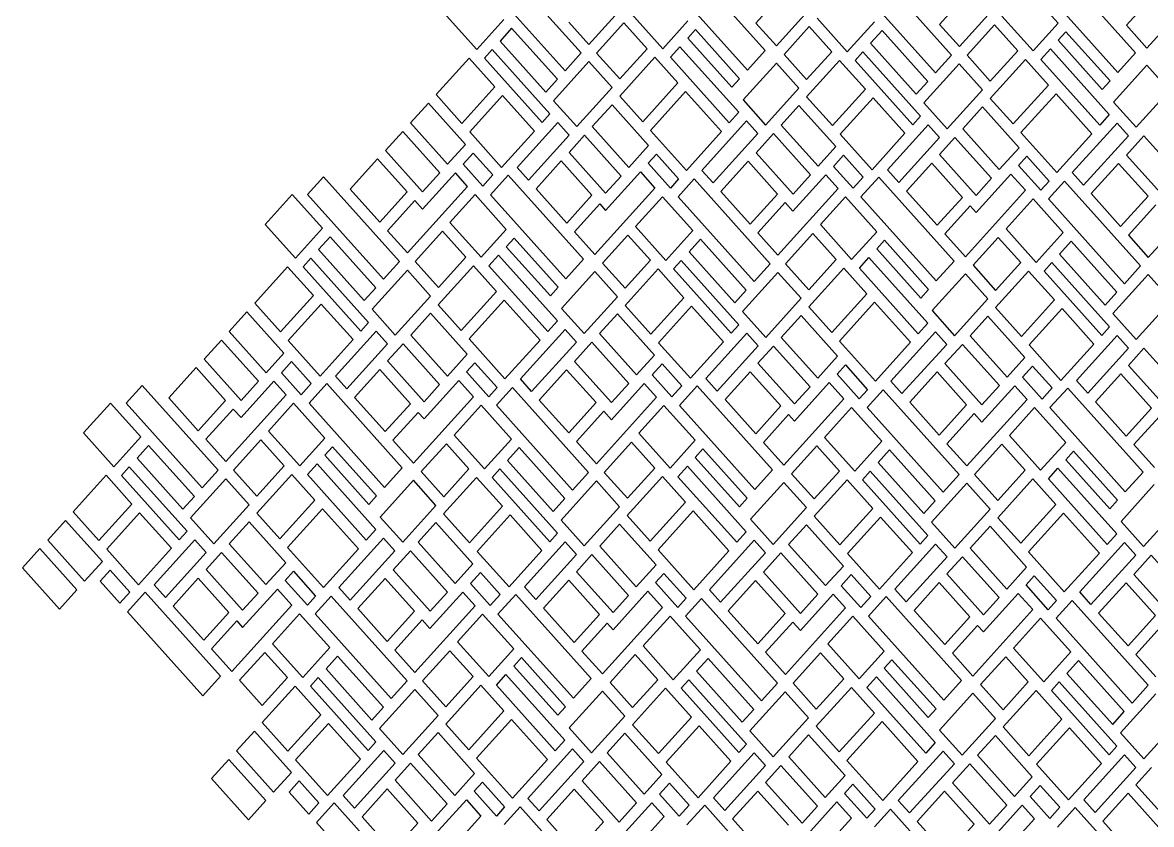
# Model space of a CAD drawing. Extents: x 373 to 1584, y 656 to 1958.
# Drawn here: x 373 to 1146, y 943 to 1492 of the extents above; entities that cross this region are included whole.
import ezdxf

# ---------------------------------------------------------------- set-up
doc = ezdxf.new("R2010")
doc.units = 0
doc.layers.add('LAYER_01', color=7, linetype='CONTINUOUS')

msp = doc.modelspace()

# ---------------------------------------------------------------- linework, layer by layer
at = {"layer": 'LAYER_01'}
for p, q in [((755.31, 1471.53), (703.22, 1529.63)), ((881.4, 1473.22), (829.74, 1530.84)), ((1009.19, 1470.03), (957.11, 1528.12)), ((1135.28, 1471.72), (1083.63, 1529.33)), ((692.24, 1517.47), (744.33, 1459.37)), ((760.62, 1477.41), (801.88, 1523.07)), ((817.57, 1517.36), (869.23, 1459.75)), ((930.24, 1521.88), (889.13, 1476.39)), ((1014.5, 1475.9), (1055.76, 1521.56)), ((1184.12, 1520.38), (1143.02, 1474.89)), ((875.13, 1492.01), (892.4, 1511.12)), ((946.12, 1515.97), (998.21, 1457.87)), ((1019.58, 1511.91), (1000.83, 1491.15)), ((1060.86, 1515.88), (1082.28, 1491.98)), ((1071.45, 1515.86), (1123.11, 1458.24)), ((1129.01, 1490.5), (1146.28, 1509.62)), ((683.85, 1473.87), (663.12, 1496.99)), ((702.38, 1494.37), (683.85, 1473.87)), ((811.2, 1474.46), (789.78, 1498.35)), ((828.4, 1493.49), (811.2, 1474.46)), ((937.73, 1472.36), (917, 1495.48)), ((1065.08, 1472.95), (1043.66, 1496.85)), ((707.66, 1488.47), (699.76, 1479.72)), ((739.02, 1453.5), (707.66, 1488.47)), ((746.95, 1492.66), (760.62, 1477.41)), ((765.91, 1471.51), (784.66, 1492.26)), ((784.66, 1492.26), (800.61, 1474.48)), ((828.37, 1481.72), (833.68, 1487.59)), ((833.68, 1487.59), (863.92, 1453.87)), ((889.13, 1476.39), (875.13, 1492.01)), ((911.69, 1489.61), (894.42, 1470.5)), ((927.14, 1472.38), (911.69, 1489.61)), ((956.26, 1492.86), (937.73, 1472.36)), ((961.54, 1486.97), (953.64, 1478.21)), ((992.9, 1451.99), (961.54, 1486.97)), ((1000.83, 1491.15), (1014.5, 1475.9)), ((1019.79, 1470.01), (1038.54, 1490.76)), ((1038.54, 1490.76), (1054.49, 1472.97)), ((1082.28, 1491.98), (1065.08, 1472.95)), ((1082.26, 1480.21), (1087.56, 1486.09)), ((1087.56, 1486.09), (1117.8, 1452.37)), ((1143.02, 1474.89), (1129.01, 1490.5)), ((699.76, 1479.72), (731.11, 1444.75)), ((858.61, 1448), (828.37, 1481.72)), ((953.64, 1478.21), (984.99, 1443.24)), ((1112.49, 1446.49), (1082.26, 1480.21)), ((694.45, 1473.85), (689.14, 1467.97)), ((733.97, 1429.76), (694.45, 1473.85)), ((744.33, 1459.37), (755.31, 1471.53)), ((781.85, 1453.72), (765.91, 1471.51)), ((800.61, 1474.48), (781.85, 1453.72)), ((816.49, 1468.56), (823.06, 1475.84)), ((823.06, 1475.84), (863.39, 1430.86)), ((869.23, 1459.75), (881.4, 1473.22)), ((894.42, 1470.5), (909.87, 1453.27)), ((909.87, 1453.27), (927.14, 1472.38)), ((948.33, 1472.34), (943.02, 1466.46)), ((987.85, 1428.26), (948.33, 1472.34)), ((998.21, 1457.87), (1009.19, 1470.03)), ((1035.74, 1452.22), (1019.79, 1470.01)), ((1054.49, 1472.97), (1035.74, 1452.22)), ((1070.37, 1467.06), (1076.95, 1474.34)), ((1076.95, 1474.34), (1117.27, 1429.36)), ((1123.11, 1458.24), (1135.28, 1471.72)), ((678.54, 1467.99), (655.96, 1443)), ((696.22, 1448.27), (678.54, 1467.99)), ((689.14, 1467.97), (728.66, 1423.89)), ((736.4, 1438.85), (760.6, 1465.64)), ((760.6, 1465.64), (776.54, 1447.85)), ((781.83, 1441.95), (805.89, 1468.58)), ((805.89, 1468.58), (821.64, 1451.01)), ((856.81, 1423.58), (816.49, 1468.56)), ((889.11, 1464.62), (866.32, 1439.39)), ((904.56, 1447.39), (889.11, 1464.62)), ((932.42, 1466.48), (909.84, 1441.5)), ((950.11, 1446.76), (932.42, 1466.48)), ((943.02, 1466.46), (982.54, 1422.38)), ((990.28, 1437.34), (1014.48, 1464.13)), ((1014.48, 1464.13), (1030.43, 1446.34)), ((1035.71, 1440.45), (1059.77, 1467.08)), ((1059.77, 1467.08), (1075.52, 1449.51)), ((1110.69, 1422.08), (1070.37, 1467.06)), ((1142.99, 1463.11), (1120.2, 1437.89)), ((1158.44, 1445.89), (1142.99, 1463.11)), ((673.64, 1423.28), (696.22, 1448.27)), ((731.11, 1444.75), (739.02, 1453.5)), ((776.54, 1447.85), (752.34, 1421.06)), ((821.64, 1451.01), (797.58, 1424.39)), ((863.92, 1453.87), (858.61, 1448)), ((881.77, 1422.17), (904.56, 1447.39)), ((927.53, 1421.77), (950.11, 1446.76)), ((984.99, 1443.24), (992.9, 1451.99)), ((1075.52, 1449.51), (1051.46, 1422.88)), ((1117.8, 1452.37), (1112.49, 1446.49)), ((655.96, 1443), (673.64, 1423.28)), ((678.93, 1417.38), (701.51, 1442.37)), ((701.51, 1442.37), (723.35, 1418.01)), ((797.58, 1424.39), (781.83, 1441.95)), ((802.87, 1418.49), (826.93, 1445.12)), ((826.93, 1445.12), (851.5, 1417.71)), ((866.32, 1439.39), (881.77, 1422.17)), ((909.84, 1441.5), (927.53, 1421.77)), ((932.81, 1415.88), (955.39, 1440.87)), ((955.39, 1440.87), (977.23, 1416.5)), ((1030.43, 1446.34), (1006.23, 1419.56)), ((1051.46, 1422.88), (1035.71, 1440.45)), ((1056.75, 1416.98), (1080.81, 1443.61)), ((1080.81, 1443.61), (1105.39, 1416.2)), ((1135.65, 1420.66), (1158.44, 1445.89)), ((638.48, 1423.65), (650.65, 1437.13)), ((650.65, 1437.13), (676, 1408.85)), ((752.34, 1421.06), (736.4, 1438.85)), ((762.94, 1421.04), (776.52, 1436.08)), ((776.52, 1436.08), (801.58, 1408.12)), ((892.36, 1422.14), (904.54, 1435.62)), ((904.54, 1435.62), (929.88, 1407.35)), ((1006.23, 1419.56), (990.28, 1437.34)), ((1016.82, 1419.54), (1030.4, 1434.57)), ((1030.4, 1434.57), (1055.47, 1406.62)), ((1120.2, 1437.89), (1135.65, 1420.66)), ((663.83, 1395.38), (638.48, 1423.65)), ((739.26, 1423.86), (711.37, 1393)), ((728.66, 1423.89), (733.97, 1429.76)), ((747.03, 1415.19), (739.26, 1423.86)), ((838.04, 1391.06), (868.68, 1424.97)), ((863.39, 1430.86), (856.81, 1423.58)), ((868.68, 1424.97), (876.46, 1416.29)), ((982.54, 1422.38), (987.85, 1428.26)), ((1091.92, 1389.55), (1122.56, 1423.46)), ((1117.27, 1429.36), (1110.69, 1422.08)), ((1122.56, 1423.46), (1130.34, 1414.78)), ((633.17, 1417.77), (621.28, 1404.62)), ((658.52, 1389.5), (633.17, 1417.77)), ((700.77, 1393.02), (678.93, 1417.38)), ((723.35, 1418.01), (700.77, 1393.02)), ((788, 1393.09), (762.94, 1421.04)), ((827.44, 1391.08), (802.87, 1418.49)), ((851.5, 1417.71), (827.44, 1391.08)), ((876.46, 1416.29), (845.69, 1382.53)), ((887.05, 1416.27), (875.17, 1403.11)), ((912.4, 1388), (887.05, 1416.27)), ((917.71, 1393.87), (892.36, 1422.14)), ((954.65, 1391.51), (932.81, 1415.88)), ((977.23, 1416.5), (954.65, 1391.51)), ((993.14, 1422.36), (965.25, 1391.49)), ((1000.92, 1413.68), (993.14, 1422.36)), ((1041.88, 1391.58), (1016.82, 1419.54)), ((1081.32, 1389.57), (1056.75, 1416.98)), ((1105.39, 1416.2), (1081.32, 1389.57)), ((676, 1408.85), (663.83, 1395.38)), ((719.15, 1384.32), (747.03, 1415.19)), ((747.01, 1403.42), (757.63, 1415.17)), ((757.63, 1415.17), (782.69, 1387.21)), ((801.58, 1408.12), (788, 1393.09)), ((973.03, 1382.82), (1000.92, 1413.68)), ((1000.89, 1401.91), (1011.51, 1413.66)), ((1011.51, 1413.66), (1036.57, 1385.71)), ((1130.34, 1414.78), (1099.57, 1381.02)), ((1140.93, 1414.76), (1129.05, 1401.61)), ((1166.28, 1386.49), (1140.93, 1414.76)), ((621.28, 1404.62), (646.63, 1376.35)), ((681.29, 1402.96), (674.42, 1395.36)), ((694.77, 1387.92), (681.29, 1402.96)), ((772.07, 1375.46), (747.01, 1403.42)), ((801.2, 1395.95), (806.87, 1402.23)), ((806.87, 1402.23), (822.13, 1385.2)), ((875.17, 1403.11), (900.51, 1374.84)), ((929.88, 1407.35), (917.71, 1393.87)), ((935.17, 1401.45), (928.3, 1393.85)), ((948.65, 1386.41), (935.17, 1401.45)), ((1025.96, 1373.96), (1000.89, 1401.91)), ((1055.47, 1406.62), (1041.88, 1391.58)), ((1055.08, 1394.44), (1060.75, 1400.72)), ((1060.75, 1400.72), (1076.02, 1383.7)), ((1129.05, 1401.61), (1154.4, 1373.33)), ((615.84, 1398.89), (597.09, 1378.14)), ((636.04, 1376.37), (615.84, 1398.89)), ((674.42, 1395.36), (687.91, 1380.32)), ((711.37, 1393), (719.15, 1384.32)), ((741.7, 1397.54), (724.43, 1378.43)), ((762.74, 1374.08), (741.7, 1397.54)), ((816.46, 1378.92), (801.2, 1395.95)), ((869.72, 1397.38), (850.97, 1376.63)), ((889.92, 1374.86), (869.72, 1397.38)), ((928.3, 1393.85), (941.79, 1378.81)), ((995.58, 1396.04), (978.31, 1376.92)), ((1016.62, 1372.57), (995.58, 1396.04)), ((1070.34, 1377.41), (1055.08, 1394.44)), ((1123.61, 1395.88), (1104.85, 1375.12)), ((1143.8, 1373.35), (1123.61, 1395.88)), ((578.85, 1386.69), (567.86, 1374.53)), ((630.94, 1328.59), (578.85, 1386.69)), ((669.11, 1389.48), (646.61, 1364.57)), ((646.63, 1376.35), (658.52, 1389.5)), ((677.5, 1380.13), (669.11, 1389.48)), ((687.91, 1380.32), (694.77, 1387.92)), ((705.37, 1387.9), (693.19, 1374.42)), ((757.02, 1330.28), (705.37, 1387.9)), ((772.05, 1363.69), (795.89, 1390.07)), ((782.69, 1387.21), (772.07, 1375.46)), ((795.89, 1390.07), (805.86, 1378.94)), ((822.13, 1385.2), (816.46, 1378.92)), ((832.73, 1385.18), (821.74, 1373.02)), ((884.82, 1327.08), (832.73, 1385.18)), ((845.69, 1382.53), (838.04, 1391.06)), ((923, 1387.97), (900.49, 1363.07)), ((900.51, 1374.84), (912.4, 1388)), ((931.38, 1378.62), (923, 1387.97)), ((941.79, 1378.81), (948.65, 1386.41)), ((959.25, 1386.39), (947.07, 1372.91)), ((1010.91, 1328.77), (959.25, 1386.39)), ((965.25, 1391.49), (973.03, 1382.82)), ((1025.93, 1362.18), (1049.77, 1388.56)), ((1036.57, 1385.71), (1025.96, 1373.96)), ((1049.77, 1388.56), (1059.74, 1377.44)), ((1099.57, 1381.02), (1091.92, 1389.55)), ((597.09, 1378.14), (617.28, 1355.61)), ((636.24, 1334.46), (677.5, 1380.13)), ((724.43, 1378.43), (745.47, 1354.96)), ((805.86, 1378.94), (764.76, 1333.45)), ((890.13, 1332.96), (931.38, 1378.62)), ((1059.74, 1377.44), (1018.64, 1331.94)), ((1076.02, 1383.7), (1070.34, 1377.41)), ((1086.61, 1383.68), (1075.63, 1371.52)), ((1138.7, 1325.58), (1086.61, 1383.68)), ((1144.01, 1331.45), (1185.26, 1377.11)), ((538.74, 1354.05), (557.27, 1374.55)), ((557.27, 1374.55), (578, 1351.43)), ((567.86, 1374.53), (619.95, 1316.43)), ((617.28, 1355.61), (636.04, 1376.37)), ((641.32, 1370.47), (622.57, 1349.72)), ((646.61, 1364.57), (641.32, 1370.47)), ((665.4, 1355.41), (682.6, 1374.44)), ((682.6, 1374.44), (704.02, 1350.55)), ((693.19, 1374.42), (744.85, 1316.8)), ((745.47, 1354.96), (762.74, 1374.08)), ((792.62, 1352.54), (811.15, 1373.04)), ((811.15, 1373.04), (831.88, 1349.92)), ((821.74, 1373.02), (873.83, 1314.93)), ((850.97, 1376.63), (871.17, 1354.11)), ((871.17, 1354.11), (889.92, 1374.86)), ((919.28, 1353.9), (936.48, 1372.94)), ((936.48, 1372.94), (957.9, 1349.04)), ((947.07, 1372.91), (998.73, 1315.3)), ((978.31, 1376.92), (999.35, 1353.46)), ((999.35, 1353.46), (1016.62, 1372.57)), ((1046.51, 1351.04), (1065.03, 1371.54)), ((1065.03, 1371.54), (1085.76, 1348.41)), ((1075.63, 1371.52), (1127.71, 1313.42)), ((1104.85, 1375.12), (1125.05, 1352.6)), ((1125.05, 1352.6), (1143.8, 1373.35)), ((750.76, 1349.07), (768.03, 1368.18)), ((768.03, 1368.18), (772.05, 1363.69)), ((895.2, 1368.96), (876.45, 1348.21)), ((900.49, 1363.07), (895.2, 1368.96)), ((1004.64, 1347.56), (1021.91, 1366.68)), ((1021.91, 1366.68), (1025.93, 1362.18)), ((1149.09, 1367.46), (1130.33, 1346.7)), ((559.47, 1330.92), (538.74, 1354.05)), ((686.82, 1331.52), (665.4, 1355.41)), ((940.71, 1330.01), (919.28, 1353.9)), ((578, 1351.43), (559.47, 1330.92)), ((622.57, 1349.72), (636.24, 1334.46)), ((641.53, 1328.57), (660.28, 1349.32)), ((660.28, 1349.32), (676.23, 1331.54)), ((704.02, 1350.55), (686.82, 1331.52)), ((764.76, 1333.45), (750.76, 1349.07)), ((787.31, 1346.67), (770.04, 1327.55)), ((802.76, 1329.44), (787.31, 1346.67)), ((813.36, 1329.42), (792.62, 1352.54)), ((831.88, 1349.92), (813.36, 1329.42)), ((876.45, 1348.21), (890.13, 1332.96)), ((895.41, 1327.06), (914.16, 1347.82)), ((914.16, 1347.82), (930.11, 1330.03)), ((957.9, 1349.04), (940.71, 1330.01)), ((1018.64, 1331.94), (1004.64, 1347.56)), ((1067.24, 1327.91), (1046.51, 1351.04)), ((1085.76, 1348.41), (1067.24, 1327.91)), ((1130.33, 1346.7), (1144.01, 1331.45)), ((583.29, 1345.53), (575.38, 1336.78)), ((614.64, 1310.56), (583.29, 1345.53)), ((704, 1338.77), (709.31, 1344.65)), ((734.23, 1305.05), (704, 1338.77)), ((709.31, 1344.65), (739.54, 1310.93)), ((837.17, 1344.02), (829.26, 1335.27)), ((868.52, 1309.05), (837.17, 1344.02)), ((957.88, 1337.27), (963.19, 1343.14)), ((963.19, 1343.14), (993.42, 1309.42)), ((1041.2, 1345.16), (1023.93, 1326.05)), ((1056.64, 1327.93), (1041.2, 1345.16)), ((1091.05, 1342.52), (1083.14, 1333.77)), ((1122.41, 1307.54), (1091.05, 1342.52)), ((570.07, 1330.9), (564.76, 1325.03)), ((609.59, 1286.82), (570.07, 1330.9)), ((575.38, 1336.78), (606.73, 1301.8)), ((676.23, 1331.54), (657.48, 1310.78)), ((692.11, 1325.62), (698.69, 1332.9)), ((698.69, 1332.9), (739.01, 1287.92)), ((829.26, 1335.27), (860.62, 1300.3)), ((945.99, 1324.11), (952.57, 1331.39)), ((952.57, 1331.39), (992.9, 1286.41)), ((988.11, 1303.55), (957.88, 1337.27)), ((1083.14, 1333.77), (1114.5, 1298.79)), ((554.17, 1325.05), (531.59, 1300.06)), ((571.85, 1305.33), (554.17, 1325.05)), ((564.76, 1325.03), (604.28, 1280.94)), ((619.95, 1316.43), (630.94, 1328.59)), ((657.48, 1310.78), (641.53, 1328.57)), ((657.45, 1299.01), (681.52, 1325.64)), ((681.52, 1325.64), (697.27, 1308.07)), ((732.44, 1280.64), (692.11, 1325.62)), ((744.85, 1316.8), (757.02, 1330.28)), ((770.04, 1327.55), (785.49, 1310.32)), ((808.05, 1323.54), (785.47, 1298.55)), ((785.49, 1310.32), (802.76, 1329.44)), ((825.73, 1303.82), (808.05, 1323.54)), ((823.95, 1329.4), (818.64, 1323.52)), ((818.64, 1323.52), (858.17, 1279.44)), ((863.47, 1285.31), (823.95, 1329.4)), ((873.83, 1314.93), (884.82, 1327.08)), ((911.36, 1309.28), (895.41, 1327.06)), ((911.34, 1297.5), (935.4, 1324.13)), ((930.11, 1330.03), (911.36, 1309.28)), ((935.4, 1324.13), (951.15, 1306.57)), ((986.32, 1279.13), (945.99, 1324.11)), ((998.73, 1315.3), (1010.91, 1328.77)), ((1023.93, 1326.05), (1039.37, 1308.82)), ((1039.37, 1308.82), (1056.64, 1327.93)), ((1077.83, 1327.89), (1072.52, 1322.01)), ((1117.36, 1283.81), (1077.83, 1327.89)), ((1127.71, 1313.42), (1138.7, 1325.58)), ((612.02, 1295.91), (636.22, 1322.69)), ((636.22, 1322.69), (652.17, 1304.91)), ((764.74, 1321.68), (741.94, 1296.45)), ((780.18, 1304.45), (764.74, 1321.68)), ((865.9, 1294.4), (890.1, 1321.19)), ((890.1, 1321.19), (906.05, 1303.4)), ((1018.62, 1320.17), (995.82, 1294.95)), ((1034.06, 1302.94), (1018.62, 1320.17)), ((1061.93, 1322.04), (1039.35, 1297.05)), ((1079.61, 1302.31), (1061.93, 1322.04)), ((1072.52, 1322.01), (1112.05, 1277.93)), ((1119.78, 1292.9), (1143.99, 1319.68)), ((1143.99, 1319.68), (1159.93, 1301.89)), ((606.73, 1301.8), (614.64, 1310.56)), ((697.27, 1308.07), (673.2, 1281.44)), ((739.54, 1310.93), (734.23, 1305.05)), ((860.62, 1300.3), (868.52, 1309.05)), ((993.42, 1309.42), (988.11, 1303.55)), ((1114.5, 1298.79), (1122.41, 1307.54)), ((531.59, 1300.06), (549.27, 1280.34)), ((549.27, 1280.34), (571.85, 1305.33)), ((652.17, 1304.91), (627.97, 1278.12)), ((678.49, 1275.55), (702.55, 1302.18)), ((702.55, 1302.18), (727.13, 1274.76)), ((757.39, 1279.22), (780.18, 1304.45)), ((803.15, 1278.83), (825.73, 1303.82)), ((906.05, 1303.4), (881.85, 1276.62)), ((951.15, 1306.57), (927.09, 1279.94)), ((932.37, 1274.04), (956.43, 1300.67)), ((956.43, 1300.67), (981.01, 1273.26)), ((1011.27, 1277.72), (1034.06, 1302.94)), ((1057.03, 1277.32), (1079.61, 1302.31)), ((1159.93, 1301.89), (1135.73, 1275.11)), ((514.1, 1280.71), (526.28, 1294.18)), ((526.28, 1294.18), (551.63, 1265.91)), ((554.55, 1274.44), (577.13, 1299.43)), ((577.13, 1299.43), (598.98, 1275.07)), ((627.97, 1278.12), (612.02, 1295.91)), ((638.56, 1278.1), (652.15, 1293.13)), ((652.15, 1293.13), (677.21, 1265.18)), ((673.2, 1281.44), (657.45, 1299.01)), ((741.94, 1296.45), (757.39, 1279.22)), ((767.98, 1279.2), (780.16, 1292.68)), ((780.16, 1292.68), (805.51, 1264.4)), ((785.47, 1298.55), (803.15, 1278.83)), ((808.44, 1272.93), (831.02, 1297.92)), ((831.02, 1297.92), (852.86, 1273.56)), ((881.85, 1276.62), (865.9, 1294.4)), ((927.09, 1279.94), (911.34, 1297.5)), ((995.82, 1294.95), (1011.27, 1277.72)), ((1039.35, 1297.05), (1057.03, 1277.32)), ((1062.32, 1271.43), (1084.9, 1296.42)), ((1084.9, 1296.42), (1106.74, 1272.06)), ((1135.73, 1275.11), (1119.78, 1292.9)), ((604.28, 1280.94), (609.59, 1286.82)), ((739.01, 1287.92), (732.44, 1280.64)), ((858.17, 1279.44), (863.47, 1285.31)), ((892.44, 1276.6), (906.03, 1291.63)), ((906.03, 1291.63), (931.09, 1263.67)), ((992.9, 1286.41), (986.32, 1279.13)), ((1021.87, 1277.7), (1034.04, 1291.17)), ((1034.04, 1291.17), (1059.39, 1262.9)), ((539.45, 1252.43), (514.1, 1280.71)), ((614.88, 1280.92), (586.99, 1250.06)), ((622.66, 1272.25), (614.88, 1280.92)), ((663.63, 1250.15), (638.56, 1278.1)), ((713.66, 1248.11), (744.3, 1282.02)), ((744.3, 1282.02), (752.08, 1273.35)), ((793.33, 1250.93), (767.98, 1279.2)), ((868.76, 1279.42), (840.87, 1248.55)), ((876.54, 1270.74), (868.76, 1279.42)), ((917.51, 1248.64), (892.44, 1276.6)), ((967.54, 1246.61), (998.18, 1280.52)), ((998.18, 1280.52), (1005.96, 1271.84)), ((1047.21, 1249.42), (1021.87, 1277.7)), ((1122.64, 1277.91), (1094.76, 1247.05)), ((1112.05, 1277.93), (1117.36, 1283.81)), ((1130.42, 1269.23), (1122.64, 1277.91)), ((508.79, 1274.83), (496.91, 1261.68)), ((534.14, 1246.56), (508.79, 1274.83)), ((576.4, 1250.08), (554.55, 1274.44)), ((598.98, 1275.07), (576.4, 1250.08)), ((594.77, 1241.38), (622.66, 1272.25)), ((622.64, 1260.47), (633.25, 1272.23)), ((633.25, 1272.23), (658.32, 1244.27)), ((703.07, 1248.14), (678.49, 1275.55)), ((727.13, 1274.76), (703.07, 1248.14)), ((752.08, 1273.35), (721.31, 1239.58)), ((762.68, 1273.33), (750.79, 1260.17)), ((788.02, 1245.05), (762.68, 1273.33)), ((830.28, 1248.57), (808.44, 1272.93)), ((852.86, 1273.56), (830.28, 1248.57)), ((848.65, 1239.88), (876.54, 1270.74)), ((876.52, 1258.97), (887.14, 1270.72)), ((887.14, 1270.72), (912.2, 1242.77)), ((956.95, 1246.63), (932.37, 1274.04)), ((981.01, 1273.26), (956.95, 1246.63)), ((1005.96, 1271.84), (975.19, 1238.08)), ((1016.56, 1271.82), (1004.67, 1258.67)), ((1041.91, 1243.55), (1016.56, 1271.82)), ((1084.16, 1247.07), (1062.32, 1271.43)), ((1106.74, 1272.06), (1084.16, 1247.07)), ((1102.53, 1238.37), (1130.42, 1269.23)), ((1130.4, 1257.46), (1141.02, 1269.21)), ((1141.02, 1269.21), (1166.08, 1241.26)), ((496.91, 1261.68), (522.26, 1233.4)), ((551.63, 1265.91), (539.45, 1252.43)), ((677.21, 1265.18), (663.63, 1250.15)), ((805.51, 1264.4), (793.33, 1250.93)), ((931.09, 1263.67), (917.51, 1248.64)), ((1059.39, 1262.9), (1047.21, 1249.42)), ((491.47, 1255.95), (472.71, 1235.19)), ((511.66, 1233.42), (491.47, 1255.95)), ((556.91, 1260.01), (550.05, 1252.41)), ((570.4, 1244.97), (556.91, 1260.01)), ((617.33, 1254.6), (600.06, 1235.49)), ((638.36, 1231.13), (617.33, 1254.6)), ((647.7, 1232.52), (622.64, 1260.47)), ((676.82, 1253), (682.49, 1259.28)), ((682.49, 1259.28), (697.76, 1242.26)), ((745.35, 1254.44), (726.6, 1233.69)), ((765.54, 1231.92), (745.35, 1254.44)), ((750.79, 1260.17), (776.14, 1231.9)), ((810.79, 1258.51), (803.93, 1250.91)), ((824.28, 1243.47), (810.79, 1258.51)), ((901.58, 1231.01), (876.52, 1258.97)), ((930.7, 1251.5), (936.38, 1257.78)), ((936.38, 1257.78), (951.64, 1240.75)), ((1004.67, 1258.67), (1030.02, 1230.39)), ((1064.68, 1257), (1057.81, 1249.4)), ((1078.16, 1241.96), (1064.68, 1257)), ((1155.46, 1229.51), (1130.4, 1257.46)), ((544.74, 1246.54), (522.23, 1221.63)), ((522.26, 1233.4), (534.14, 1246.56)), ((553.13, 1237.18), (544.74, 1246.54)), ((550.05, 1252.41), (563.53, 1237.37)), ((586.99, 1250.06), (594.77, 1241.38)), ((647.68, 1220.75), (671.51, 1247.13)), ((671.51, 1247.13), (681.49, 1236)), ((692.08, 1235.98), (676.82, 1253)), ((721.31, 1239.58), (713.66, 1248.11)), ((803.93, 1250.91), (817.41, 1235.87)), ((840.87, 1248.55), (848.65, 1239.88)), ((871.21, 1253.09), (853.94, 1233.98)), ((892.24, 1229.63), (871.21, 1253.09)), ((901.56, 1219.24), (925.39, 1245.62)), ((925.39, 1245.62), (935.37, 1234.49)), ((945.96, 1234.47), (930.7, 1251.5)), ((975.19, 1238.08), (967.54, 1246.61)), ((999.23, 1252.94), (980.48, 1232.18)), ((1019.42, 1230.41), (999.23, 1252.94)), ((1057.81, 1249.4), (1071.29, 1234.36)), ((1094.76, 1247.05), (1102.53, 1238.37)), ((1125.09, 1251.59), (1107.82, 1232.47)), ((1146.13, 1228.12), (1125.09, 1251.59)), ((454.47, 1243.74), (443.49, 1231.59)), ((506.56, 1185.65), (454.47, 1243.74)), ((563.53, 1237.37), (570.4, 1244.97)), ((580.99, 1244.95), (568.82, 1231.48)), ((632.65, 1187.34), (580.99, 1244.95)), ((658.32, 1244.27), (647.7, 1232.52)), ((697.76, 1242.26), (692.08, 1235.98)), ((708.35, 1242.24), (697.37, 1230.08)), ((760.44, 1184.14), (708.35, 1242.24)), ((798.62, 1245.03), (776.11, 1220.13)), ((776.14, 1231.9), (788.02, 1245.05)), ((807.01, 1235.68), (798.62, 1245.03)), ((817.41, 1235.87), (824.28, 1243.47)), ((834.87, 1243.45), (822.7, 1229.97)), ((886.53, 1185.83), (834.87, 1243.45)), ((912.2, 1242.77), (901.58, 1231.01)), ((951.64, 1240.75), (945.96, 1234.47)), ((962.23, 1240.73), (951.25, 1228.58)), ((1014.32, 1182.63), (962.23, 1240.73)), ((1052.5, 1243.53), (1030, 1218.62)), ((1030.02, 1230.39), (1041.91, 1243.55)), ((1060.89, 1234.17), (1052.5, 1243.53)), ((1071.29, 1234.36), (1078.16, 1241.96)), ((1088.76, 1241.94), (1076.58, 1228.47)), ((1140.41, 1184.32), (1088.76, 1241.94)), ((414.37, 1211.11), (432.89, 1231.61)), ((432.89, 1231.61), (453.62, 1208.48)), ((443.49, 1231.59), (495.57, 1173.49)), ((472.71, 1235.19), (492.91, 1212.67)), ((492.91, 1212.67), (511.66, 1233.42)), ((511.87, 1191.52), (553.13, 1237.18)), ((541.03, 1212.47), (558.22, 1231.5)), ((558.22, 1231.5), (579.64, 1207.6)), ((568.82, 1231.48), (620.47, 1173.86)), ((600.06, 1235.49), (621.09, 1212.02)), ((621.09, 1212.02), (638.36, 1231.13)), ((681.49, 1236), (640.38, 1190.51)), ((668.25, 1209.6), (686.77, 1230.1)), ((686.77, 1230.1), (707.51, 1206.98)), ((697.37, 1230.08), (749.46, 1171.98)), ((726.6, 1233.69), (746.79, 1211.16)), ((746.79, 1211.16), (765.54, 1231.92)), ((765.75, 1190.02), (807.01, 1235.68)), ((853.94, 1233.98), (874.97, 1210.52)), ((935.37, 1234.49), (894.26, 1189)), ((980.48, 1232.18), (1000.67, 1209.66)), ((1000.67, 1209.66), (1019.42, 1230.41)), ((1019.63, 1188.51), (1060.89, 1234.17)), ((1107.82, 1232.47), (1128.86, 1209.01)), ((516.95, 1227.53), (498.19, 1206.77)), ((522.23, 1221.63), (516.95, 1227.53)), ((626.38, 1206.13), (643.65, 1225.24)), ((643.65, 1225.24), (647.68, 1220.75)), ((770.83, 1226.02), (752.08, 1205.27)), ((776.11, 1220.13), (770.83, 1226.02)), ((794.91, 1210.96), (812.1, 1229.99)), ((812.1, 1229.99), (833.53, 1206.1)), ((822.7, 1229.97), (874.35, 1172.36)), ((874.97, 1210.52), (892.24, 1229.63)), ((880.26, 1204.62), (897.53, 1223.73)), ((897.53, 1223.73), (901.56, 1219.24)), ((922.13, 1208.09), (940.65, 1228.6)), ((940.65, 1228.6), (961.39, 1205.47)), ((951.25, 1228.58), (1003.34, 1170.48)), ((1024.71, 1224.52), (1005.96, 1203.76)), ((1030, 1218.62), (1024.71, 1224.52)), ((1048.79, 1209.46), (1065.99, 1228.49)), ((1065.99, 1228.49), (1087.41, 1204.59)), ((1076.58, 1228.47), (1128.24, 1170.85)), ((1128.86, 1209.01), (1146.13, 1228.12)), ((1134.14, 1203.11), (1151.41, 1222.23)), ((435.1, 1187.98), (414.37, 1211.11)), ((453.62, 1208.48), (435.1, 1187.98)), ((562.45, 1188.57), (541.03, 1212.47)), ((579.64, 1207.6), (562.45, 1188.57)), ((688.98, 1186.47), (668.25, 1209.6)), ((707.51, 1206.98), (688.98, 1186.47)), ((816.33, 1187.07), (794.91, 1210.96)), ((942.86, 1184.97), (922.13, 1208.09)), ((1070.21, 1185.56), (1048.79, 1209.46)), ((458.91, 1202.59), (451, 1193.84)), ((490.27, 1167.61), (458.91, 1202.59)), ((498.19, 1206.77), (511.87, 1191.52)), ((517.15, 1185.63), (535.91, 1206.38)), ((535.91, 1206.38), (551.85, 1188.59)), ((579.62, 1195.83), (584.93, 1201.71)), ((584.93, 1201.71), (615.16, 1167.99)), ((640.38, 1190.51), (626.38, 1206.13)), ((662.94, 1203.72), (645.67, 1184.61)), ((678.38, 1186.5), (662.94, 1203.72)), ((712.79, 1201.08), (704.88, 1192.33)), ((744.15, 1166.11), (712.79, 1201.08)), ((752.08, 1205.27), (765.75, 1190.02)), ((771.04, 1184.12), (789.79, 1204.87)), ((789.79, 1204.87), (805.73, 1187.09)), ((833.53, 1206.1), (816.33, 1187.07)), ((833.5, 1194.33), (838.81, 1200.2)), ((838.81, 1200.2), (869.05, 1166.48)), ((894.26, 1189), (880.26, 1204.62)), ((916.82, 1202.22), (899.55, 1183.1)), ((932.27, 1184.99), (916.82, 1202.22)), ((961.39, 1205.47), (942.86, 1184.97)), ((966.67, 1199.58), (958.77, 1190.82)), ((998.03, 1164.6), (966.67, 1199.58)), ((1005.96, 1203.76), (1019.63, 1188.51)), ((1024.92, 1182.61), (1043.67, 1203.37)), ((1043.67, 1203.37), (1059.62, 1185.58)), ((1087.41, 1204.59), (1070.21, 1185.56)), ((1148.15, 1187.49), (1134.14, 1203.11)), ((451, 1193.84), (482.36, 1158.86)), ((609.86, 1162.11), (579.62, 1195.83)), ((704.88, 1192.33), (736.24, 1157.36)), ((863.74, 1160.6), (833.5, 1194.33)), ((1087.38, 1192.82), (1092.69, 1198.7)), ((1117.62, 1159.1), (1087.38, 1192.82)), ((1092.69, 1198.7), (1122.93, 1164.97)), ((445.69, 1187.96), (440.38, 1182.08)), ((485.22, 1143.88), (445.69, 1187.96)), ((495.57, 1173.49), (506.56, 1185.65)), ((533.1, 1167.84), (517.15, 1185.63)), ((551.85, 1188.59), (533.1, 1167.84)), ((567.73, 1182.68), (574.31, 1189.96)), ((574.31, 1189.96), (614.64, 1144.98)), ((620.47, 1173.86), (632.65, 1187.34)), ((645.67, 1184.61), (661.11, 1167.38)), ((661.11, 1167.38), (678.38, 1186.5)), ((699.58, 1186.45), (694.27, 1180.58)), ((739.1, 1142.37), (699.58, 1186.45)), ((749.46, 1171.98), (760.44, 1184.14)), ((786.98, 1166.33), (771.04, 1184.12)), ((805.73, 1187.09), (786.98, 1166.33)), ((821.62, 1181.17), (828.19, 1188.45)), ((828.19, 1188.45), (868.52, 1143.47)), ((874.35, 1172.36), (886.53, 1185.83)), ((915, 1165.88), (932.27, 1184.99)), ((953.46, 1184.95), (948.15, 1179.07)), ((992.98, 1140.86), (953.46, 1184.95)), ((958.77, 1190.82), (990.12, 1155.85)), ((1059.62, 1185.58), (1040.86, 1164.83)), ((1075.5, 1179.66), (1082.08, 1186.94)), ((1082.08, 1186.94), (1122.4, 1141.97)), ((1128.24, 1170.85), (1140.41, 1184.32)), ((429.79, 1182.1), (407.21, 1157.12)), ((447.47, 1162.38), (429.79, 1182.1)), ((440.38, 1182.08), (479.91, 1138)), ((487.64, 1152.97), (511.85, 1179.75)), ((511.85, 1179.75), (527.79, 1161.96)), ((533.08, 1156.07), (557.14, 1182.7)), ((557.14, 1182.7), (572.89, 1165.13)), ((608.06, 1137.7), (567.73, 1182.68)), ((640.36, 1178.73), (617.57, 1153.51)), ((655.81, 1161.51), (640.36, 1178.73)), ((683.67, 1180.6), (661.09, 1155.61)), ((701.35, 1160.88), (683.67, 1180.6)), ((694.27, 1180.58), (733.79, 1136.49)), ((741.53, 1151.46), (765.73, 1178.24)), ((765.73, 1178.24), (781.67, 1160.46)), ((786.96, 1154.56), (811.02, 1181.19)), ((811.02, 1181.19), (826.77, 1163.62)), ((861.94, 1136.19), (821.62, 1181.17)), ((894.24, 1177.23), (871.45, 1152)), ((909.69, 1160), (894.24, 1177.23)), ((899.55, 1183.1), (915, 1165.88)), ((937.55, 1179.09), (914.97, 1154.1)), ((955.23, 1159.37), (937.55, 1179.09)), ((948.15, 1179.07), (987.67, 1134.99)), ((995.41, 1149.95), (1019.61, 1176.74)), ((1003.34, 1170.48), (1014.32, 1182.63)), ((1019.61, 1176.74), (1035.56, 1158.95)), ((1040.86, 1164.83), (1024.92, 1182.61)), ((1040.84, 1153.06), (1064.9, 1179.69)), ((1064.9, 1179.69), (1080.65, 1162.12)), ((1115.82, 1134.69), (1075.5, 1179.66)), ((1148.12, 1175.72), (1125.33, 1150.5)), ((424.89, 1137.39), (447.47, 1162.38)), ((482.36, 1158.86), (490.27, 1167.61)), ((527.79, 1161.96), (503.59, 1135.18)), ((572.89, 1165.13), (548.83, 1138.5)), ((615.16, 1167.99), (609.86, 1162.11)), ((633.01, 1136.28), (655.81, 1161.51)), ((678.77, 1135.89), (701.35, 1160.88)), ((736.24, 1157.36), (744.15, 1166.11)), ((781.67, 1160.46), (757.47, 1133.67)), ((826.77, 1163.62), (802.71, 1136.99)), ((869.05, 1166.48), (863.74, 1160.6)), ((990.12, 1155.85), (998.03, 1164.6)), ((1080.65, 1162.12), (1056.59, 1135.49)), ((1122.93, 1164.97), (1117.62, 1159.1)), ((407.21, 1157.12), (424.89, 1137.39)), ((430.18, 1131.5), (452.76, 1156.49)), ((452.76, 1156.49), (474.6, 1132.12)), ((503.59, 1135.18), (487.64, 1152.97)), ((548.83, 1138.5), (533.08, 1156.07)), ((554.11, 1132.6), (578.18, 1159.23)), ((578.18, 1159.23), (602.75, 1131.82)), ((617.57, 1153.51), (633.01, 1136.28)), ((661.09, 1155.61), (678.77, 1135.89)), ((684.06, 1129.99), (706.64, 1154.98)), ((706.64, 1154.98), (728.48, 1130.62)), ((802.71, 1136.99), (786.96, 1154.56)), ((808, 1131.1), (832.06, 1157.73)), ((832.06, 1157.73), (856.63, 1130.32)), ((886.89, 1134.77), (909.69, 1160)), ((914.97, 1154.1), (932.66, 1134.38)), ((932.66, 1134.38), (955.23, 1159.37)), ((937.94, 1128.49), (960.52, 1153.47)), ((960.52, 1153.47), (982.36, 1129.11)), ((1035.56, 1158.95), (1011.35, 1132.17)), ((1056.59, 1135.49), (1040.84, 1153.06)), ((1061.88, 1129.59), (1085.94, 1156.22)), ((1085.94, 1156.22), (1110.52, 1128.81)), ((1140.78, 1133.27), (1163.57, 1158.49)), ((389.73, 1137.77), (401.9, 1151.24)), ((401.9, 1151.24), (427.25, 1122.97)), ((514.19, 1135.16), (527.77, 1150.19)), ((527.77, 1150.19), (552.83, 1122.24)), ((614.64, 1144.98), (608.06, 1137.7)), ((643.61, 1136.26), (655.78, 1149.73)), ((655.78, 1149.73), (681.13, 1121.46)), ((757.47, 1133.67), (741.53, 1151.46)), ((768.07, 1133.65), (781.65, 1148.69)), ((781.65, 1148.69), (806.71, 1120.73)), ((871.45, 1152), (886.89, 1134.77)), ((897.49, 1134.75), (909.66, 1148.23)), ((909.66, 1148.23), (935.01, 1119.95)), ((1011.35, 1132.17), (995.41, 1149.95)), ((1021.95, 1132.15), (1035.53, 1147.18)), ((1035.53, 1147.18), (1060.6, 1119.23)), ((1125.33, 1150.5), (1140.78, 1133.27)), ((415.08, 1109.49), (389.73, 1137.77)), ((490.5, 1137.98), (462.62, 1107.12)), ((479.91, 1138), (485.22, 1143.88)), ((498.28, 1129.3), (490.5, 1137.98)), ((589.29, 1105.17), (619.92, 1139.08)), ((619.92, 1139.08), (627.7, 1130.4)), ((733.79, 1136.49), (739.1, 1142.37)), ((843.17, 1103.67), (873.81, 1137.58)), ((868.52, 1143.47), (861.94, 1136.19)), ((873.81, 1137.58), (881.59, 1128.9)), ((987.67, 1134.99), (992.98, 1140.86)), ((1122.4, 1141.97), (1115.82, 1134.69)), ((384.42, 1131.89), (372.53, 1118.73)), ((409.77, 1103.62), (384.42, 1131.89)), ((452.02, 1107.14), (430.18, 1131.5)), ((474.6, 1132.12), (452.02, 1107.14)), ((539.25, 1107.2), (514.19, 1135.16)), ((578.69, 1105.19), (554.11, 1132.6)), ((602.75, 1131.82), (578.69, 1105.19)), ((627.7, 1130.4), (596.93, 1096.64)), ((638.3, 1130.38), (626.41, 1117.23)), ((663.65, 1102.11), (638.3, 1130.38)), ((668.96, 1107.99), (643.61, 1136.26)), ((705.9, 1105.63), (684.06, 1129.99)), ((728.48, 1130.62), (705.9, 1105.63)), ((744.39, 1136.47), (716.5, 1105.61)), ((752.16, 1127.8), (744.39, 1136.47)), ((793.13, 1105.7), (768.07, 1133.65)), ((832.57, 1103.69), (808, 1131.1)), ((856.63, 1130.32), (832.57, 1103.69)), ((922.84, 1106.48), (897.49, 1134.75)), ((998.27, 1134.97), (970.38, 1104.1)), ((1006.05, 1126.29), (998.27, 1134.97)), ((1047.01, 1104.19), (1021.95, 1132.15)), ((1086.45, 1102.18), (1061.88, 1129.59)), ((1097.05, 1102.16), (1127.69, 1136.07)), ((1127.69, 1136.07), (1135.47, 1127.39)), ((427.25, 1122.97), (415.08, 1109.49)), ((470.39, 1098.44), (498.28, 1129.3)), ((498.26, 1117.53), (508.88, 1129.28)), ((508.88, 1129.28), (533.94, 1101.33)), ((552.83, 1122.24), (539.25, 1107.2)), ((724.28, 1096.93), (752.16, 1127.8)), ((752.14, 1116.03), (762.76, 1127.78)), ((762.76, 1127.78), (787.82, 1099.82)), ((881.59, 1128.9), (850.82, 1095.14)), ((892.18, 1128.88), (880.29, 1115.72)), ((917.53, 1100.6), (892.18, 1128.88)), ((959.78, 1104.12), (937.94, 1128.49)), ((982.36, 1129.11), (959.78, 1104.12)), ((978.16, 1095.43), (1006.05, 1126.29)), ((1006.02, 1114.52), (1016.64, 1126.27)), ((1016.64, 1126.27), (1041.7, 1098.32)), ((1110.52, 1128.81), (1086.45, 1102.18)), ((1135.47, 1127.39), (1104.7, 1093.63)), ((1146.06, 1127.37), (1134.18, 1114.22)), ((1171.41, 1099.1), (1146.06, 1127.37)), ((372.53, 1118.73), (397.88, 1090.46)), ((432.54, 1117.07), (425.67, 1109.47)), ((446.02, 1102.03), (432.54, 1117.07)), ((523.32, 1089.58), (498.26, 1117.53)), ((552.44, 1110.06), (558.12, 1116.34)), ((558.12, 1116.34), (573.38, 1099.32)), ((626.41, 1117.23), (651.76, 1088.96)), ((681.13, 1121.46), (668.96, 1107.99)), ((686.42, 1115.56), (679.55, 1107.97)), ((699.9, 1100.52), (686.42, 1115.56)), ((777.2, 1088.07), (752.14, 1116.03)), ((806.71, 1120.73), (793.13, 1105.7)), ((806.32, 1108.55), (812, 1114.84)), ((812, 1114.84), (827.26, 1097.81)), ((880.29, 1115.72), (905.64, 1087.45)), ((935.01, 1119.95), (922.84, 1106.48)), ((940.3, 1114.06), (933.43, 1106.46)), ((953.78, 1099.02), (940.3, 1114.06)), ((1031.09, 1086.57), (1006.02, 1114.52)), ((1060.6, 1119.23), (1047.01, 1104.19)), ((1134.18, 1114.22), (1159.52, 1085.94)), ((425.67, 1109.47), (439.15, 1094.43)), ((462.62, 1107.12), (470.39, 1098.44)), ((492.95, 1111.66), (475.68, 1092.54)), ((513.99, 1088.19), (492.95, 1111.66)), ((567.71, 1093.04), (552.44, 1110.06)), ((620.97, 1111.5), (602.22, 1090.75)), ((641.17, 1088.98), (620.97, 1111.5)), ((679.55, 1107.97), (693.04, 1092.93)), ((746.83, 1110.15), (729.56, 1091.04)), ((767.87, 1086.69), (746.83, 1110.15)), ((821.59, 1091.53), (806.32, 1108.55)), ((874.85, 1109.99), (856.1, 1089.24)), ((895.05, 1087.47), (874.85, 1109.99)), ((933.43, 1106.46), (946.92, 1091.42)), ((1000.71, 1108.64), (983.44, 1089.53)), ((1021.75, 1085.18), (1000.71, 1108.64)), ((1060.21, 1107.05), (1065.88, 1113.33)), ((1075.47, 1090.02), (1060.21, 1107.05)), ((1065.88, 1113.33), (1081.14, 1096.31)), ((1128.74, 1108.49), (1109.98, 1087.73)), ((1148.93, 1085.96), (1128.74, 1108.49)), ((397.88, 1090.46), (409.77, 1103.62)), ((439.15, 1094.43), (446.02, 1102.03)), ((456.62, 1102.01), (444.44, 1088.54)), ((508.27, 1044.39), (456.62, 1102.01)), ((523.3, 1077.81), (547.13, 1104.18)), ((533.94, 1101.33), (523.32, 1089.58)), ((547.13, 1104.18), (557.11, 1093.06)), ((573.38, 1099.32), (567.71, 1093.04)), ((583.98, 1099.3), (572.99, 1087.14)), ((636.06, 1041.2), (583.98, 1099.3)), ((596.93, 1096.64), (589.29, 1105.17)), ((674.24, 1102.09), (651.74, 1077.18)), ((651.76, 1088.96), (663.65, 1102.11)), ((682.63, 1092.73), (674.24, 1102.09)), ((693.04, 1092.93), (699.9, 1100.52)), ((710.5, 1100.5), (698.32, 1087.03)), ((762.15, 1042.89), (710.5, 1100.5)), ((716.5, 1105.61), (724.28, 1096.93)), ((777.18, 1076.3), (801.02, 1102.68)), ((787.82, 1099.82), (777.2, 1088.07)), ((801.02, 1102.68), (810.99, 1091.55)), ((850.82, 1095.14), (843.17, 1103.67)), ((928.12, 1100.58), (905.62, 1075.68)), ((905.64, 1087.45), (917.53, 1100.6)), ((936.51, 1091.23), (928.12, 1100.58)), ((946.92, 1091.42), (953.78, 1099.02)), ((964.38, 1099), (952.2, 1085.52)), ((1016.04, 1041.38), (964.38, 1099)), ((970.38, 1104.1), (978.16, 1095.43)), ((1031.06, 1074.79), (1054.9, 1101.17)), ((1054.9, 1101.17), (1064.87, 1090.04)), ((1104.7, 1093.63), (1097.05, 1102.16)), ((475.68, 1092.54), (496.72, 1069.08)), ((557.11, 1093.06), (516.01, 1047.56)), ((641.37, 1047.07), (682.63, 1092.73)), ((729.56, 1091.04), (750.6, 1067.57)), ((810.99, 1091.55), (769.89, 1046.06)), ((827.26, 1097.81), (821.59, 1091.53)), ((837.86, 1097.79), (826.87, 1085.63)), ((889.95, 1039.69), (837.86, 1097.79)), ((895.26, 1045.57), (936.51, 1091.23)), ((1041.7, 1098.32), (1031.09, 1086.57)), ((1081.14, 1096.31), (1075.47, 1090.02)), ((1091.74, 1096.28), (1080.76, 1084.13)), ((1143.83, 1038.19), (1091.74, 1096.28)), ((444.44, 1088.54), (496.1, 1030.92)), ((496.72, 1069.08), (513.99, 1088.19)), ((543.87, 1066.66), (562.4, 1087.16)), ((562.4, 1087.16), (583.13, 1064.04)), ((572.99, 1087.14), (625.08, 1029.04)), ((602.22, 1090.75), (622.41, 1068.22)), ((622.41, 1068.22), (641.17, 1088.98)), ((646.45, 1083.08), (627.7, 1062.33)), ((651.74, 1077.18), (646.45, 1083.08)), ((670.53, 1068.02), (687.73, 1087.05)), ((687.73, 1087.05), (709.15, 1063.16)), ((698.32, 1087.03), (749.98, 1029.41)), ((750.6, 1067.57), (767.87, 1086.69)), ((797.75, 1065.15), (816.28, 1085.65)), ((816.28, 1085.65), (837.01, 1062.53)), ((826.87, 1085.63), (878.96, 1027.54)), ((856.1, 1089.24), (876.3, 1066.72)), ((876.3, 1066.72), (895.05, 1087.47)), ((924.41, 1066.51), (941.61, 1085.54)), ((941.61, 1085.54), (963.03, 1061.65)), ((952.2, 1085.52), (1003.86, 1027.91)), ((983.44, 1089.53), (1004.48, 1066.07)), ((1004.48, 1066.07), (1021.75, 1085.18)), ((1064.87, 1090.04), (1023.77, 1044.55)), ((1051.63, 1063.65), (1070.16, 1084.15)), ((1070.16, 1084.15), (1090.89, 1061.02)), ((1080.76, 1084.13), (1132.84, 1026.03)), ((1109.98, 1087.73), (1130.18, 1065.21)), ((1130.18, 1065.21), (1148.93, 1085.96)), ((502, 1063.18), (519.27, 1082.3)), ((519.27, 1082.3), (523.3, 1077.81)), ((755.88, 1061.68), (773.15, 1080.79)), ((773.15, 1080.79), (777.18, 1076.3)), ((900.33, 1081.57), (881.58, 1060.82)), ((905.62, 1075.68), (900.33, 1081.57)), ((1009.77, 1060.17), (1027.04, 1079.28)), ((1027.04, 1079.28), (1031.06, 1074.79)), ((1154.22, 1080.07), (1135.46, 1059.31)), ((691.95, 1044.12), (670.53, 1068.02)), ((516.01, 1047.56), (502, 1063.18)), ((538.56, 1060.78), (521.29, 1041.67)), ((554.01, 1043.55), (538.56, 1060.78)), ((564.6, 1043.53), (543.87, 1066.66)), ((583.13, 1064.04), (564.6, 1043.53)), ((627.7, 1062.33), (641.37, 1047.07)), ((646.66, 1041.18), (665.41, 1061.93)), ((665.41, 1061.93), (681.36, 1044.15)), ((709.15, 1063.16), (691.95, 1044.12)), ((769.89, 1046.06), (755.88, 1061.68)), ((818.49, 1042.03), (797.75, 1065.15)), ((837.01, 1062.53), (818.49, 1042.03)), ((881.58, 1060.82), (895.26, 1045.57)), ((900.54, 1039.67), (919.29, 1060.43)), ((919.29, 1060.43), (935.24, 1042.64)), ((945.84, 1042.62), (924.41, 1066.51)), ((963.03, 1061.65), (945.84, 1042.62)), ((1023.77, 1044.55), (1009.77, 1060.17)), ((1072.37, 1040.52), (1051.63, 1063.65)), ((1090.89, 1061.02), (1072.37, 1040.52)), ((588.42, 1058.14), (580.51, 1049.39)), ((619.77, 1023.17), (588.42, 1058.14)), ((709.13, 1051.38), (714.44, 1057.26)), ((714.44, 1057.26), (744.67, 1023.54)), ((792.44, 1059.28), (775.17, 1040.16)), ((807.89, 1042.05), (792.44, 1059.28)), ((842.3, 1056.63), (834.39, 1047.88)), ((873.65, 1021.66), (842.3, 1056.63)), ((963.01, 1049.88), (968.32, 1055.75)), ((968.32, 1055.75), (998.55, 1022.03)), ((1046.33, 1057.77), (1029.06, 1038.66)), ((1061.77, 1040.54), (1046.33, 1057.77)), ((1096.18, 1055.13), (1088.27, 1046.38)), ((1127.53, 1020.15), (1096.18, 1055.13)), ((1135.46, 1059.31), (1149.14, 1044.06)), ((496.1, 1030.92), (508.27, 1044.39)), ((580.51, 1049.39), (611.86, 1014.41)), ((697.24, 1038.23), (703.82, 1045.51)), ((703.82, 1045.51), (744.14, 1000.53)), ((739.36, 1017.66), (709.13, 1051.38)), ((834.39, 1047.88), (865.75, 1012.91)), ((993.24, 1016.16), (963.01, 1049.88)), ((1088.27, 1046.38), (1119.63, 1011.4)), ((521.29, 1041.67), (536.74, 1024.44)), ((559.29, 1037.66), (536.72, 1012.67)), ((536.74, 1024.44), (554.01, 1043.55)), ((576.98, 1017.93), (559.29, 1037.66)), ((575.2, 1043.51), (569.89, 1037.64)), ((569.89, 1037.64), (609.41, 993.55)), ((614.72, 999.43), (575.2, 1043.51)), ((625.08, 1029.04), (636.06, 1041.2)), ((662.61, 1023.39), (646.66, 1041.18)), ((662.58, 1011.62), (686.65, 1038.25)), ((681.36, 1044.15), (662.61, 1023.39)), ((686.65, 1038.25), (702.4, 1020.68)), ((737.57, 993.25), (697.24, 1038.23)), ((749.98, 1029.41), (762.15, 1042.89)), ((775.17, 1040.16), (790.62, 1022.93)), ((790.62, 1022.93), (807.89, 1042.05)), ((829.08, 1042.01), (823.77, 1036.13)), ((868.6, 997.92), (829.08, 1042.01)), ((878.96, 1027.54), (889.95, 1039.69)), ((916.49, 1021.89), (900.54, 1039.67)), ((916.47, 1010.11), (940.53, 1036.74)), ((935.24, 1042.64), (916.49, 1021.89)), ((940.53, 1036.74), (956.28, 1019.18)), ((951.12, 1036.72), (957.7, 1044)), ((991.45, 991.74), (951.12, 1036.72)), ((957.7, 1044), (998.03, 999.02)), ((1003.86, 1027.91), (1016.04, 1041.38)), ((1029.06, 1038.66), (1044.5, 1021.43)), ((1044.5, 1021.43), (1061.77, 1040.54)), ((1082.96, 1040.5), (1077.65, 1034.62)), ((1122.49, 996.42), (1082.96, 1040.5)), ((1132.84, 1026.03), (1143.83, 1038.19)), ((617.15, 1008.52), (641.35, 1035.3)), ((641.35, 1035.3), (657.3, 1017.52)), ((769.87, 1034.29), (747.07, 1009.06)), ((785.31, 1017.06), (769.87, 1034.29)), ((813.18, 1036.15), (790.6, 1011.16)), ((830.86, 1016.43), (813.18, 1036.15)), ((823.77, 1036.13), (863.3, 992.05)), ((871.03, 1007.01), (895.23, 1033.8)), ((895.23, 1033.8), (911.18, 1016.01)), ((1023.75, 1032.78), (1000.95, 1007.55)), ((1039.19, 1015.55), (1023.75, 1032.78)), ((1067.06, 1034.64), (1044.48, 1009.66)), ((1084.74, 1014.92), (1067.06, 1034.64)), ((1077.65, 1034.62), (1117.18, 990.54)), ((1124.91, 1005.51), (1149.11, 1032.29)), ((611.86, 1014.41), (619.77, 1023.17)), ((744.67, 1023.54), (739.36, 1017.66)), ((865.75, 1012.91), (873.65, 1021.66)), ((998.55, 1022.03), (993.24, 1016.16)), ((554.4, 992.95), (576.98, 1017.93)), ((657.3, 1017.52), (633.1, 990.73)), ((702.4, 1020.68), (678.33, 994.05)), ((683.62, 988.16), (707.68, 1014.79)), ((707.68, 1014.79), (732.26, 987.37)), ((762.52, 991.83), (785.31, 1017.06)), ((808.28, 991.44), (830.86, 1016.43)), ((911.18, 1016.01), (886.98, 989.23)), ((956.28, 1019.18), (932.22, 992.55)), ((1016.4, 990.33), (1039.19, 1015.55)), ((1062.16, 989.93), (1084.74, 1014.92)), ((1119.63, 1011.4), (1127.53, 1020.15)), ((1165.06, 1014.5), (1140.86, 987.72)), ((519.23, 993.32), (531.41, 1006.79)), ((531.41, 1006.79), (556.76, 978.52)), ((536.72, 1012.67), (554.4, 992.95)), ((559.68, 987.05), (582.26, 1012.04)), ((582.26, 1012.04), (604.1, 987.68)), ((633.1, 990.73), (617.15, 1008.52)), ((643.69, 990.71), (657.27, 1005.74)), ((657.27, 1005.74), (682.34, 977.79)), ((678.33, 994.05), (662.58, 1011.62)), ((747.07, 1009.06), (762.52, 991.83)), ((790.6, 1011.16), (808.28, 991.44)), ((813.57, 985.54), (836.14, 1010.53)), ((836.14, 1010.53), (857.99, 986.17)), ((886.98, 989.23), (871.03, 1007.01)), ((932.22, 992.55), (916.47, 1010.11)), ((937.5, 986.65), (961.56, 1013.28)), ((961.56, 1013.28), (986.14, 985.87)), ((1000.95, 1007.55), (1016.4, 990.33)), ((1044.48, 1009.66), (1062.16, 989.93)), ((1067.45, 984.04), (1090.03, 1009.03)), ((1090.03, 1009.03), (1111.87, 984.66)), ((609.41, 993.55), (614.72, 999.43)), ((744.14, 1000.53), (737.57, 993.25)), ((773.11, 991.81), (785.29, 1005.29)), ((785.29, 1005.29), (810.64, 977.01)), ((897.57, 989.2), (911.16, 1004.24)), ((911.16, 1004.24), (936.22, 976.28)), ((998.03, 999.02), (991.45, 991.74)), ((1027, 990.31), (1039.17, 1003.78)), ((1039.17, 1003.78), (1064.52, 975.51)), ((1140.86, 987.72), (1124.91, 1005.51)), ((544.58, 965.04), (519.23, 993.32)), ((620.01, 993.53), (592.12, 962.67)), ((627.79, 984.86), (620.01, 993.53)), ((668.75, 962.76), (643.69, 990.71)), ((718.79, 960.72), (749.43, 994.63)), ((749.43, 994.63), (757.21, 985.96)), ((798.46, 963.54), (773.11, 991.81)), ((873.89, 992.03), (846, 961.16)), ((863.3, 992.05), (868.6, 997.92)), ((881.67, 983.35), (873.89, 992.03)), ((972.67, 959.22), (1003.31, 993.13)), ((1003.31, 993.13), (1011.09, 984.45)), ((1052.34, 962.03), (1027, 990.31)), ((1127.77, 990.52), (1099.88, 959.66)), ((1117.18, 990.54), (1122.49, 996.42)), ((1135.55, 981.84), (1127.77, 990.52)), ((513.92, 987.44), (502.04, 974.29)), ((539.27, 959.17), (513.92, 987.44)), ((581.53, 962.69), (559.68, 987.05)), ((604.1, 987.68), (581.53, 962.69)), ((599.9, 953.99), (627.79, 984.86)), ((627.76, 973.08), (638.38, 984.84)), ((638.38, 984.84), (663.45, 956.88)), ((708.2, 960.74), (683.62, 988.16)), ((732.26, 987.37), (708.2, 960.74)), ((757.21, 985.96), (726.44, 952.19)), ((767.8, 985.94), (755.92, 972.78)), ((793.15, 957.66), (767.8, 985.94)), ((835.41, 961.18), (813.57, 985.54)), ((857.99, 986.17), (835.41, 961.18)), ((853.78, 952.49), (881.67, 983.35)), ((881.65, 971.58), (892.26, 983.33)), ((892.26, 983.33), (917.33, 955.37)), ((922.64, 961.25), (897.57, 989.2)), ((962.08, 959.24), (937.5, 986.65)), ((986.14, 985.87), (962.08, 959.24)), ((1011.09, 984.45), (980.32, 950.69)), ((1021.69, 984.43), (1009.8, 971.27)), ((1047.04, 956.16), (1021.69, 984.43)), ((1089.29, 959.68), (1067.45, 984.04)), ((1111.87, 984.66), (1089.29, 959.68)), ((556.76, 978.52), (544.58, 965.04)), ((682.34, 977.79), (668.75, 962.76)), ((810.64, 977.01), (798.46, 963.54)), ((936.22, 976.28), (922.64, 961.25)), ((1064.52, 975.51), (1052.34, 962.03)), ((1107.66, 950.98), (1135.55, 981.84)), ((1135.53, 970.07), (1146.15, 981.82)), ((502.04, 974.29), (527.39, 946.01)), ((562.04, 972.62), (555.18, 965.02)), ((575.53, 957.58), (562.04, 972.62)), ((622.46, 967.21), (605.19, 948.09)), ((643.49, 943.74), (622.46, 967.21)), ((652.83, 945.13), (627.76, 973.08)), ((681.95, 965.61), (687.62, 971.89)), ((687.62, 971.89), (702.89, 954.87)), ((750.48, 967.05), (731.73, 946.3)), ((770.67, 944.53), (750.48, 967.05)), ((755.92, 972.78), (781.27, 944.51)), ((815.92, 971.12), (809.06, 963.52)), ((829.41, 956.08), (815.92, 971.12)), ((906.71, 943.62), (881.65, 971.58)), ((935.83, 964.11), (941.51, 970.39)), ((941.51, 970.39), (956.77, 953.36)), ((1009.8, 971.27), (1035.15, 943)), ((1069.81, 969.61), (1062.94, 962.01)), ((1083.29, 954.57), (1069.81, 969.61)), ((1160.59, 942.12), (1135.53, 970.07)), ((555.18, 965.02), (568.66, 949.98)), ((592.12, 962.67), (599.9, 953.99)), ((652.8, 933.36), (676.64, 959.74)), ((676.64, 959.74), (686.62, 948.61)), ((697.21, 948.59), (681.95, 965.61)), ((726.44, 952.19), (718.79, 960.72)), ((809.06, 963.52), (822.54, 948.48)), ((846, 961.16), (853.78, 952.49)), ((876.34, 965.7), (859.07, 946.59)), ((897.37, 942.24), (876.34, 965.7)), ((951.09, 947.08), (935.83, 964.11)), ((1004.36, 965.55), (985.61, 944.79)), ((1024.55, 943.02), (1004.36, 965.55)), ((1062.94, 962.01), (1076.42, 946.97)), ((1099.88, 959.66), (1107.66, 950.98)), ((1130.22, 964.2), (1112.95, 945.08)), ((1151.26, 940.73), (1130.22, 964.2)), ((527.39, 946.01), (539.27, 959.17)), ((568.66, 949.98), (575.53, 957.58)), ((586.12, 957.56), (573.95, 944.09)), ((637.78, 899.95), (586.12, 957.56)), ((663.45, 956.88), (652.83, 945.13)), ((702.89, 954.87), (697.21, 948.59)), ((713.48, 954.85), (702.5, 942.69)), ((765.57, 896.75), (713.48, 954.85)), ((803.75, 957.64), (781.24, 932.73)), ((781.27, 944.51), (793.15, 957.66)), ((812.14, 948.29), (803.75, 957.64)), ((822.54, 948.48), (829.41, 956.08)), ((840, 956.06), (827.83, 942.58)), ((891.66, 898.44), (840, 956.06)), ((906.69, 931.85), (930.52, 958.23)), ((917.33, 955.37), (906.71, 943.62)), ((930.52, 958.23), (940.5, 947.1)), ((956.77, 953.36), (951.09, 947.08)), ((967.36, 953.34), (956.38, 941.19)), ((1019.45, 895.24), (967.36, 953.34)), ((980.32, 950.69), (972.67, 959.22)), ((1057.63, 956.14), (1035.13, 931.23)), ((1035.15, 943), (1047.04, 956.16)), ((1066.02, 946.78), (1057.63, 956.14)), ((1076.42, 946.97), (1083.29, 954.57)), ((1093.88, 954.55), (1081.71, 941.08)), ((1145.54, 896.93), (1093.88, 954.55)), ((573.95, 944.09), (625.6, 886.47)), ((605.19, 948.09), (626.22, 924.63)), ((686.62, 948.61), (645.51, 903.12)), ((731.73, 946.3), (751.92, 923.77)), ((751.92, 923.77), (770.67, 944.53)), ((770.88, 902.63), (812.14, 948.29)), ((859.07, 946.59), (880.1, 923.12)), ((940.5, 947.1), (899.39, 901.61)), ((985.61, 944.79), (1005.8, 922.27)), ((1024.76, 901.12), (1066.02, 946.78)), ((1112.95, 945.08), (1133.99, 921.62)), ((626.22, 924.63), (643.49, 943.74)), ((1005.8, 922.27), (1024.55, 943.02))]:
    msp.add_line(p, q, dxfattribs=at)

doc.saveas('drawing.dxf')
